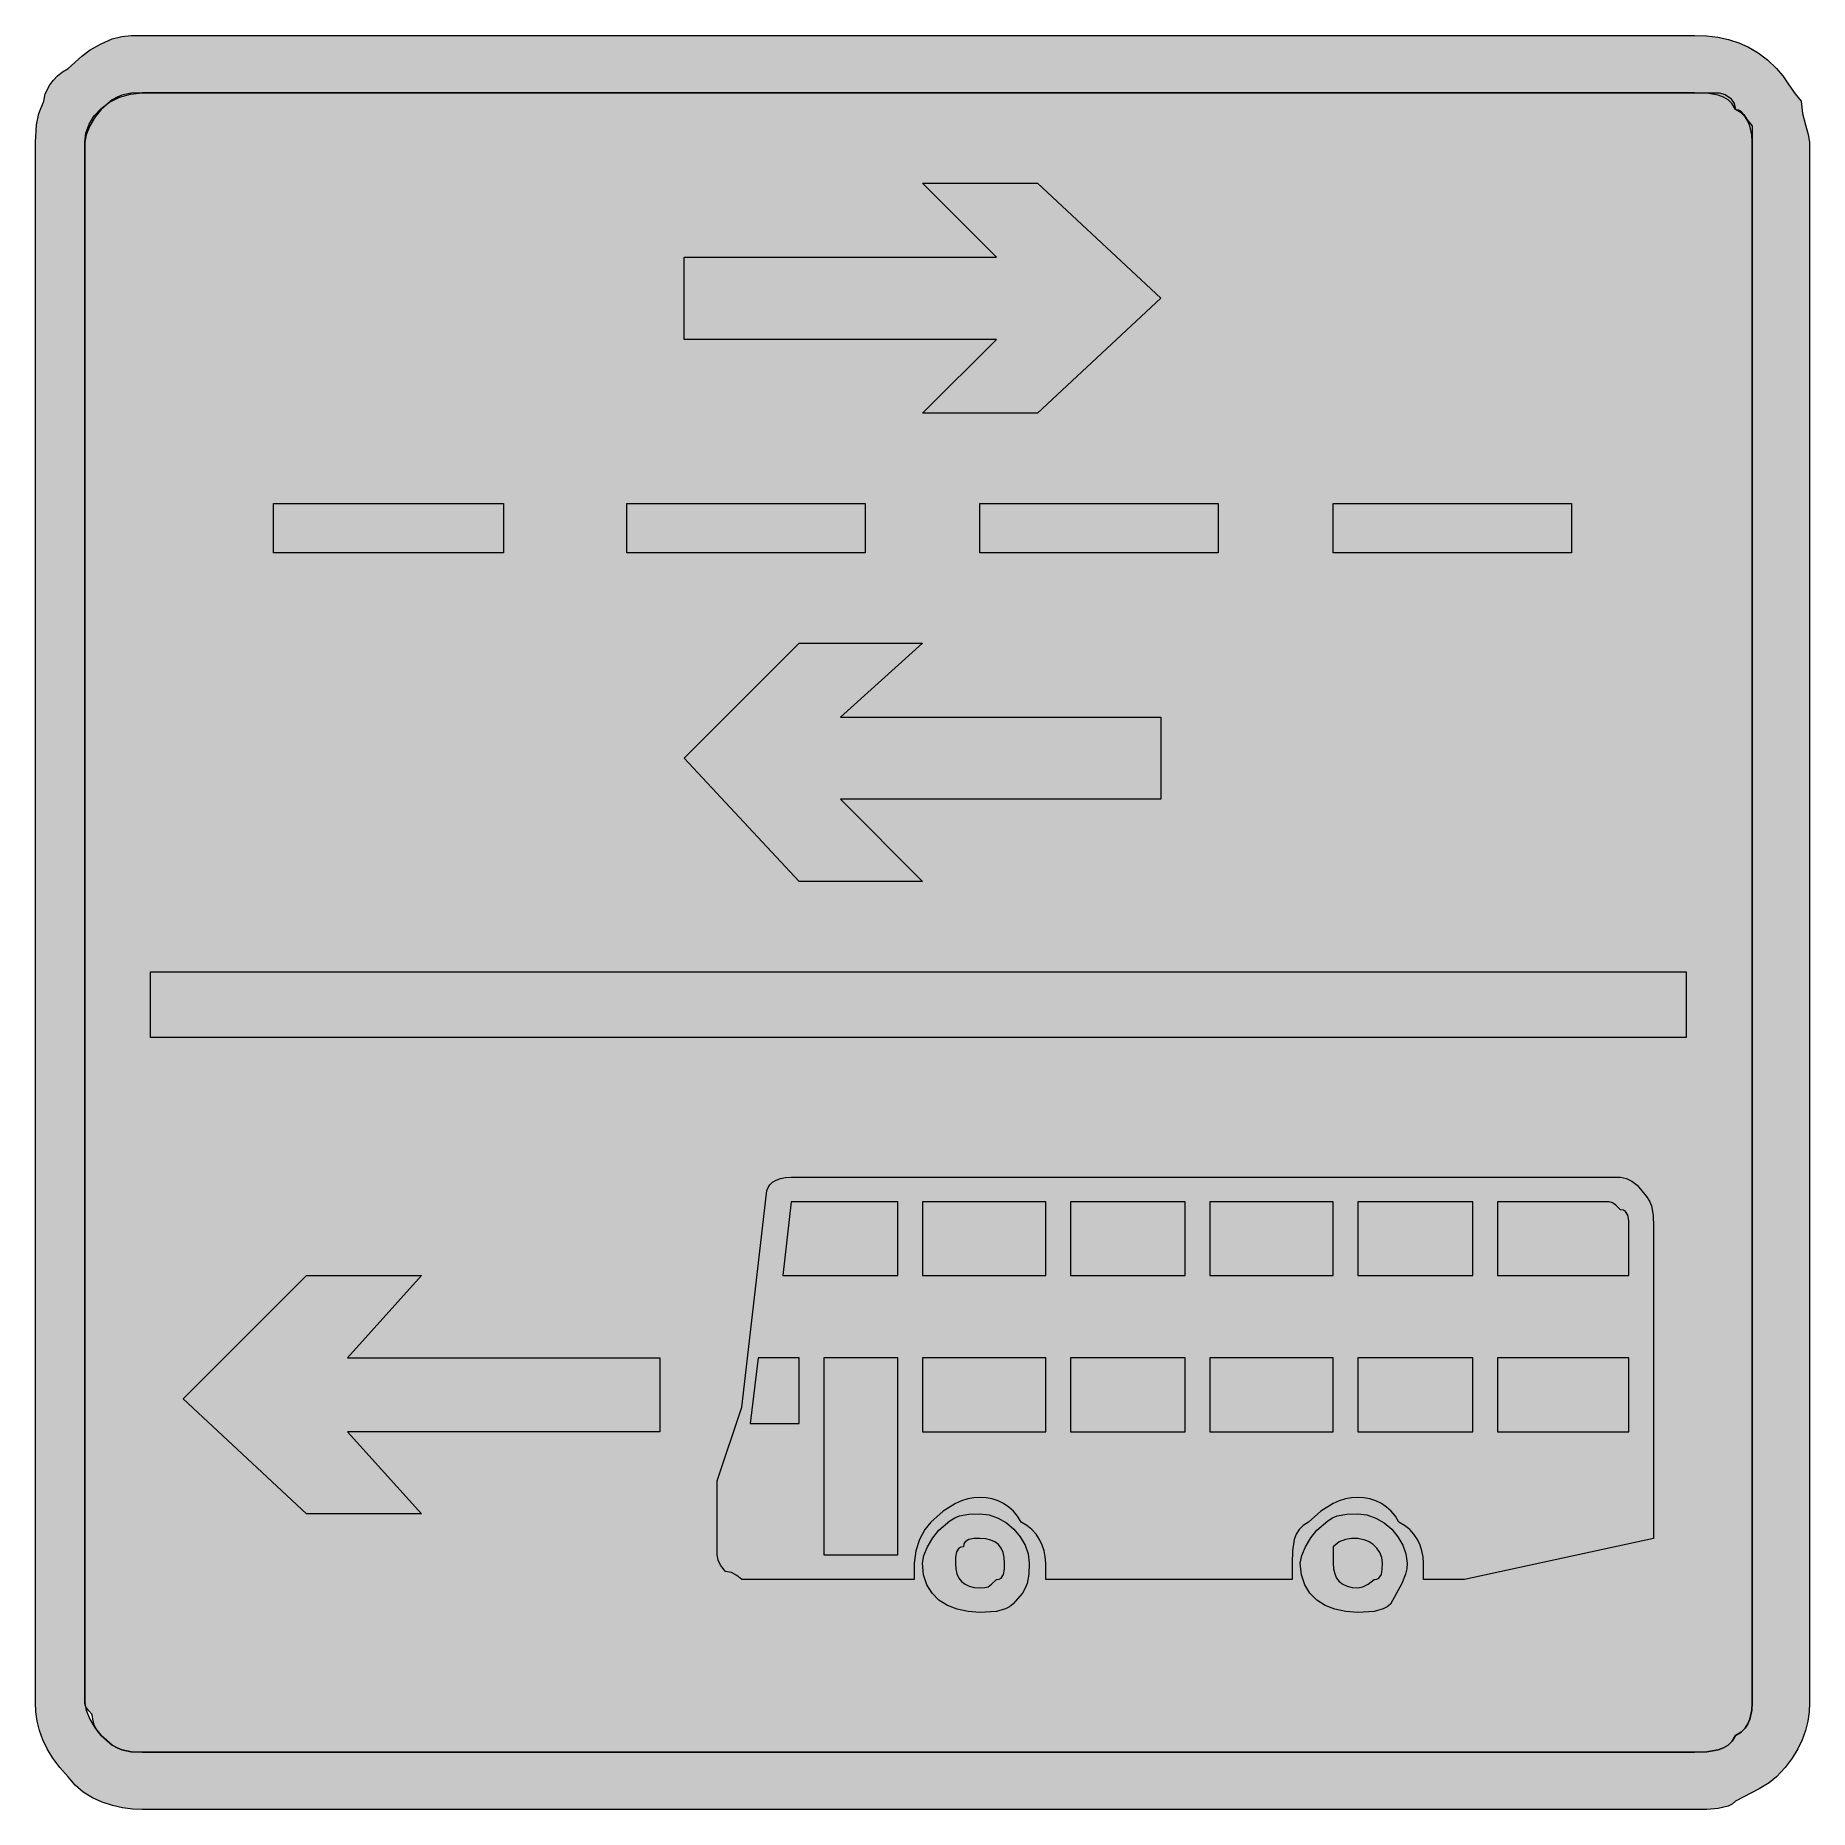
# Model space of a CAD drawing. Header units: metres. Extents: x 154 to 413, y 6 to 265.
import ezdxf

# ---------------------------------------------------------------- set-up
doc = ezdxf.new("R2010")
doc.units = ezdxf.units.M
doc.layers.add('FILL_BLACK_000000', color=7, linetype='Continuous', true_color=0x000000)
doc.layers.add('FILL_WHITE_FFFFFF', color=7, linetype='Continuous', true_color=0xffffff)

msp = doc.modelspace()

# ---------------------------------------------------------------- hatches: boundary and pattern name
at = {"layer": 'FILL_BLACK_000000', "true_color": 0x000000}
h = msp.add_hatch(color=7, dxfattribs=at)
h.dxf.hatch_style = 1
h.paths.add_polyline_path([(154.02, 252.15), (154.38, 253.82), (155.07, 255.6), (155.3, 256.69), (155.97, 258), (156.48, 258.67), (157.1, 259.31), (157.83, 259.9), (158.67, 260.4), (160.62, 262.2), (161.88, 263.1), (163.47, 264), (165.08, 264.69), (166.47, 265.05), (167.86, 265.18), (169.47, 265.2), (396.27, 265.2), (398.02, 265.14), (399.66, 264.96), (401.23, 264.63), (402.72, 264.15), (404.16, 263.5), (405.55, 262.67), (406.92, 261.64), (408.27, 260.4), (409.17, 259.31), (410.07, 258), (410.97, 256.69), (411.87, 255.6), (412.06, 253.82), (412.47, 252.15), (412.88, 250.71), (413.07, 249.6), (413.07, 21.6), (413.01, 20.25), (412.83, 18.9), (412.5, 17.55), (412.02, 16.2), (411.37, 14.85), (410.54, 13.5), (409.51, 12.15), (408.27, 10.8), (407.16, 9.9), (405.72, 9), (402.27, 7.2), (401.77, 6.8), (401.16, 6.51), (399.72, 6.15), (398.05, 6.02), (396.27, 6), (169.47, 6), (168.07, 6.06), (166.6, 6.24), (165.1, 6.57), (163.62, 7.05), (162.19, 7.7), (160.86, 8.53), (159.68, 9.56), (158.67, 10.8), (157.43, 12.15), (156.4, 13.5), (155.57, 14.85), (154.92, 16.2), (154.44, 17.55), (154.11, 18.9), (153.93, 20.25), (153.87, 21.6), (153.87, 249.6), (154.02, 252.15)])
h.paths.add_polyline_path([(161.82, 19.2), (162.59, 17.89), (163.47, 16.8), (165.08, 15.41), (165.79, 14.99), (166.47, 14.7), (167.86, 14.44), (169.47, 14.4), (396.27, 14.4), (398.05, 14.44), (399.72, 14.7), (400.48, 14.99), (401.16, 15.41), (401.77, 16.01), (402.27, 16.8), (403.06, 17.3), (403.66, 17.89), (404.08, 18.53), (404.37, 19.2), (404.63, 20.51), (404.67, 21.6), (404.67, 249.6), (404.63, 250.69), (404.37, 252), (404.08, 252.67), (403.66, 253.31), (403.06, 253.9), (402.27, 254.4), (401.77, 255.19), (401.16, 255.79), (400.48, 256.21), (399.72, 256.5), (398.05, 256.76), (396.27, 256.8), (169.47, 256.8), (167.86, 256.76), (166.47, 256.5), (165.79, 256.21), (165.08, 255.79), (163.47, 254.4), (162.59, 253.31), (161.82, 252), (161.28, 250.69), (161.07, 249.6), (161.07, 21.6), (161.28, 20.51), (161.82, 19.2)], flags=16)
h = msp.add_hatch(color=7, dxfattribs=at)
h.dxf.hatch_style = 1
h.paths.add_polyline_path([(318.27, 226.8), (300.27, 210), (283.47, 210), (294.27, 220.8), (248.67, 220.8), (248.67, 232.8), (294.27, 232.8), (283.47, 243.6), (300.27, 243.6), (318.27, 226.8)])
h = msp.add_hatch(color=7, dxfattribs=at)
h.dxf.hatch_style = 1
h.paths.add_polyline_path([(188.67, 196.8), (222.27, 196.8), (222.27, 189.6), (188.67, 189.6), (188.67, 196.8)])
h = msp.add_hatch(color=7, dxfattribs=at)
h.dxf.hatch_style = 1
h.paths.add_polyline_path([(240.27, 196.8), (275.07, 196.8), (275.07, 189.6), (240.27, 189.6), (240.27, 196.8)])
h = msp.add_hatch(color=7, dxfattribs=at)
h.dxf.hatch_style = 1
h.paths.add_polyline_path([(291.87, 196.8), (326.67, 196.8), (326.67, 189.6), (291.87, 189.6), (291.87, 196.8)])
h = msp.add_hatch(color=7, dxfattribs=at)
h.dxf.hatch_style = 1
h.paths.add_polyline_path([(343.47, 196.8), (378.27, 196.8), (378.27, 189.6), (343.47, 189.6), (343.47, 196.8)])
h = msp.add_hatch(color=7, dxfattribs=at)
h.dxf.hatch_style = 1
h.paths.add_polyline_path([(248.67, 159.6), (265.47, 176.4), (283.47, 176.4), (271.47, 165.6), (318.27, 165.6), (318.27, 153.6), (271.47, 153.6), (283.47, 141.6), (265.47, 141.6), (248.67, 159.6)])
h = msp.add_hatch(color=7, dxfattribs=at)
h.dxf.hatch_style = 1
h.paths.add_polyline_path([(395.07, 118.8), (170.67, 118.8), (170.67, 128.4), (395.07, 128.4), (395.07, 118.8)])
h = msp.add_hatch(color=7, dxfattribs=at)
h.dxf.hatch_style = 1
h.paths.add_polyline_path([(350.52, 50.7), (349.71, 51.09), (348.85, 51.37), (347.97, 51.54), (347.07, 51.6), (346.17, 51.54), (345.27, 51.37), (344.37, 51.09), (343.47, 50.7), (341.67, 49.57), (339.87, 48), (339.08, 47.5), (338.48, 46.89), (338.06, 46.21), (337.77, 45.45), (337.51, 43.78), (337.47, 42), (337.47, 39.6), (301.47, 39.6), (301.47, 42), (301.41, 42.9), (301.25, 43.78), (300.96, 44.64), (300.57, 45.45), (300.06, 46.21), (299.45, 46.89), (298.71, 47.5), (297.87, 48), (297.37, 48.84), (296.76, 49.57), (296.08, 50.19), (295.32, 50.7), (294.51, 51.09), (293.65, 51.37), (292.77, 51.54), (291.87, 51.6), (290.97, 51.54), (290.07, 51.37), (289.17, 51.09), (288.27, 50.7), (286.47, 49.57), (284.67, 48), (283.79, 46.89), (283.02, 45.45), (282.48, 43.78), (282.27, 42), (282.27, 39.6), (257.07, 39.6), (256.32, 40.2), (255.55, 40.61), (254.67, 40.8), (253.98, 41.68), (253.62, 42.45), (253.47, 43.2), (253.47, 51.6), (253.47, 52.8), (253.47, 54), (257.07, 64.8), (260.67, 96), (260.73, 96.45), (260.9, 96.88), (261.18, 97.29), (261.57, 97.65), (262.08, 97.96), (262.7, 98.19), (263.43, 98.35), (264.27, 98.4), (383.07, 98.4), (385.47, 98.4), (386.35, 98.21), (387.12, 97.8), (387.87, 97.2), (389.26, 95.59), (389.68, 94.88), (389.97, 94.2), (390.23, 92.81), (390.27, 91.2), (390.27, 45.6), (362.67, 39.6), (356.67, 39.6), (356.67, 42), (356.61, 42.9), (356.45, 43.78), (356.16, 44.64), (355.77, 45.45), (355.26, 46.21), (354.65, 46.89), (353.91, 47.5), (353.07, 48), (352.57, 48.84), (351.96, 49.57), (351.28, 50.19), (350.52, 50.7)])
h.paths.add_polyline_path([(347.07, 94.8), (347.07, 84), (363.87, 84), (363.87, 94.8), (347.07, 94.8)], flags=16)
h.paths.add_polyline_path([(343.47, 84), (343.47, 94.8), (325.47, 94.8), (325.47, 84), (343.47, 84)], flags=16)
h.paths.add_polyline_path([(305.07, 84), (321.87, 84), (321.87, 94.8), (305.07, 94.8), (305.07, 84)], flags=16)
h.paths.add_polyline_path([(283.47, 94.8), (283.47, 84), (301.47, 84), (301.47, 94.8), (283.47, 94.8)], flags=16)
h.paths.add_polyline_path([(279.87, 94.8), (264.27, 94.8), (263.07, 84), (279.87, 84), (279.87, 94.8)], flags=16)
h.paths.add_polyline_path([(265.47, 62.4), (265.47, 72), (259.47, 72), (258.27, 62.4), (265.47, 62.4)], flags=16)
h.paths.add_polyline_path([(269.07, 43.2), (279.87, 43.2), (279.87, 72), (269.07, 72), (269.07, 43.2)], flags=16)
h.paths.add_polyline_path([(283.47, 72), (283.47, 61.2), (301.47, 61.2), (301.47, 72), (283.47, 72)], flags=16)
h.paths.add_polyline_path([(321.87, 61.2), (321.87, 72), (305.07, 72), (305.07, 61.2), (321.87, 61.2)], flags=16)
h.paths.add_polyline_path([(325.47, 61.2), (343.47, 61.2), (343.47, 72), (325.47, 72), (325.47, 61.2)], flags=16)
h.paths.add_polyline_path([(347.07, 72), (347.07, 61.2), (363.87, 61.2), (363.87, 72), (347.07, 72)], flags=16)
h.paths.add_polyline_path([(386.67, 72), (367.47, 72), (367.47, 61.2), (386.67, 61.2), (386.67, 72)], flags=16)
h.paths.add_polyline_path([(386.65, 92.08), (386.52, 92.85), (386.16, 93.39), (385.87, 93.55), (385.47, 93.6), (384.76, 94.29), (384.27, 94.65), (383.78, 94.78), (383.07, 94.8), (367.47, 94.8), (367.47, 84), (386.67, 84), (386.67, 91.2), (386.65, 92.08)], flags=16)
h = msp.add_hatch(color=7, dxfattribs=at)
h.dxf.hatch_style = 1
h.paths.add_polyline_path([(210.27, 84), (199.47, 72), (245.07, 72), (245.07, 61.2), (199.47, 61.2), (210.27, 49.2), (193.47, 49.2), (175.47, 66), (193.47, 84), (210.27, 84)])
h = msp.add_hatch(color=7, dxfattribs=at)
h.dxf.hatch_style = 1
h.paths.add_polyline_path([(298.77, 39), (298.48, 38.32), (298.06, 37.61), (296.67, 36), (296.17, 35.6), (295.58, 35.31), (294.27, 34.95), (291.87, 34.8), (290.13, 34.91), (288.53, 35.25), (287.1, 35.81), (285.87, 36.6), (284.86, 37.61), (284.11, 38.85), (283.63, 40.31), (283.47, 42), (283.68, 43.09), (284.22, 44.4), (284.99, 45.71), (285.87, 46.8), (287.48, 48.19), (288.19, 48.61), (288.87, 48.9), (290.26, 49.16), (291.87, 49.2), (293.21, 49.04), (294.51, 48.58), (295.73, 47.87), (296.82, 46.95), (297.74, 45.86), (298.45, 44.64), (298.91, 43.34), (299.07, 42), (299.03, 40.39), (298.77, 39)])
h.paths.add_polyline_path([(295.25, 43.57), (294.96, 44.19), (294.57, 44.7), (294.06, 45.09), (293.45, 45.37), (292.71, 45.54), (291.87, 45.6), (290.99, 45.58), (290.22, 45.45), (289.68, 45.09), (289.52, 44.8), (289.47, 44.4), (289.07, 44.35), (288.78, 44.19), (288.42, 43.65), (288.29, 42.88), (288.27, 42), (288.33, 41.16), (288.5, 40.42), (288.78, 39.81), (289.17, 39.3), (289.68, 38.91), (290.3, 38.62), (291.03, 38.46), (291.87, 38.4), (292.58, 38.42), (293.07, 38.55), (293.56, 38.91), (294.27, 39.6), (294.67, 39.65), (294.96, 39.81), (295.32, 40.35), (295.45, 41.12), (295.47, 42), (295.41, 42.84), (295.25, 43.57)], flags=16)
h = msp.add_hatch(color=7, dxfattribs=at)
h.dxf.hatch_style = 1
h.paths.add_polyline_path([(354.06, 40.39), (353.52, 39), (351.87, 36), (351.37, 35.6), (350.78, 35.31), (349.47, 34.95), (347.07, 34.8), (345.33, 34.91), (343.73, 35.25), (342.3, 35.81), (341.07, 36.6), (340.06, 37.61), (339.31, 38.85), (338.83, 40.31), (338.67, 42), (338.88, 43.09), (339.42, 44.4), (340.19, 45.71), (341.07, 46.8), (342.68, 48.19), (343.39, 48.61), (344.07, 48.9), (345.46, 49.16), (347.07, 49.2), (348.41, 49.04), (349.71, 48.58), (350.93, 47.87), (352.02, 46.95), (352.94, 45.86), (353.65, 44.64), (354.11, 43.34), (354.27, 42), (354.22, 41.15), (354.06, 40.39)])
h.paths.add_polyline_path([(350.28, 43.57), (349.85, 44.19), (349.32, 44.7), (348.74, 45.09), (348.14, 45.37), (347.07, 45.6), (346.17, 45.58), (345.27, 45.45), (344.37, 45.09), (343.47, 44.4), (343.47, 42), (343.53, 41.16), (343.7, 40.42), (343.98, 39.81), (344.37, 39.3), (344.88, 38.91), (345.5, 38.62), (346.23, 38.46), (347.07, 38.4), (347.82, 38.55), (348.59, 38.91), (349.47, 39.6), (349.87, 39.65), (350.16, 39.81), (350.52, 40.35), (350.65, 41.12), (350.67, 42), (350.56, 42.84), (350.28, 43.57)], flags=16)
at = {"layer": 'FILL_WHITE_FFFFFF', "true_color": 0xffffff}
h = msp.add_hatch(color=7, dxfattribs=at)
h.dxf.hatch_style = 1
h.paths.add_polyline_path([(396.27, 256.8), (399.87, 256.8), (400.75, 256.59), (401.52, 256.05), (402.06, 255.28), (402.27, 254.4), (402.67, 254.35), (402.98, 254.19), (403.47, 253.65), (403.96, 252.88), (404.67, 252), (404.67, 249.6), (404.67, 21.6), (404.63, 20.51), (404.37, 19.2), (404.08, 18.53), (403.66, 17.89), (403.06, 17.3), (402.27, 16.8), (401.77, 16.01), (401.16, 15.41), (400.48, 14.99), (399.72, 14.7), (398.05, 14.44), (396.27, 14.4), (169.47, 14.4), (167.86, 14.44), (166.47, 14.7), (165.79, 14.99), (165.08, 15.41), (163.47, 16.8), (162.87, 17.55), (162.46, 18.32), (162.27, 19.2), (162.22, 19.6), (162.08, 19.91), (161.67, 20.4), (161.26, 20.89), (161.12, 21.2), (161.07, 21.6), (161.07, 249.6), (161.23, 250.94), (161.71, 252.24), (162.46, 253.46), (163.47, 254.55), (164.7, 255.47), (166.13, 256.18), (167.73, 256.64), (169.47, 256.8), (396.27, 256.8)])

# ---------------------------------------------------------------- linework, layer by layer
at = {"layer": 'FILL_BLACK_000000', "lineweight": 0, "true_color": 0x000000}
for points in [[(154.02, 252.15), (154.38, 253.82), (155.07, 255.6), (155.3, 256.69), (155.97, 258), (156.48, 258.67), (157.1, 259.31), (157.83, 259.9), (158.67, 260.4), (160.62, 262.2), (161.88, 263.1), (163.47, 264), (165.08, 264.69), (166.47, 265.05), (167.86, 265.18), (169.47, 265.2), (396.27, 265.2), (398.02, 265.14), (399.66, 264.96), (401.23, 264.63), (402.72, 264.15), (404.16, 263.5), (405.55, 262.67), (406.92, 261.64), (408.27, 260.4), (409.17, 259.31), (410.07, 258), (410.97, 256.69), (411.87, 255.6), (412.06, 253.82), (412.47, 252.15), (412.88, 250.71), (413.07, 249.6), (413.07, 21.6), (413.01, 20.25), (412.83, 18.9), (412.5, 17.55), (412.02, 16.2), (411.37, 14.85), (410.54, 13.5), (409.51, 12.15), (408.27, 10.8), (407.16, 9.9), (405.72, 9), (402.27, 7.2), (401.77, 6.8), (401.16, 6.51), (399.72, 6.15), (398.05, 6.02), (396.27, 6), (169.47, 6), (168.07, 6.06), (166.6, 6.24), (165.1, 6.57), (163.62, 7.05), (162.19, 7.7), (160.86, 8.53), (159.68, 9.56), (158.67, 10.8), (157.43, 12.15), (156.4, 13.5), (155.57, 14.85), (154.92, 16.2), (154.44, 17.55), (154.11, 18.9), (153.93, 20.25), (153.87, 21.6), (153.87, 249.6)], [(161.82, 19.2), (162.59, 17.89), (163.47, 16.8), (165.08, 15.41), (165.79, 14.99), (166.47, 14.7), (167.86, 14.44), (169.47, 14.4), (396.27, 14.4), (398.05, 14.44), (399.72, 14.7), (400.48, 14.99), (401.16, 15.41), (401.77, 16.01), (402.27, 16.8), (403.06, 17.3), (403.66, 17.89), (404.08, 18.53), (404.37, 19.2), (404.63, 20.51), (404.67, 21.6), (404.67, 249.6), (404.63, 250.69), (404.37, 252), (404.08, 252.67), (403.66, 253.31), (403.06, 253.9), (402.27, 254.4), (401.77, 255.19), (401.16, 255.79), (400.48, 256.21), (399.72, 256.5), (398.05, 256.76), (396.27, 256.8), (169.47, 256.8), (167.86, 256.76), (166.47, 256.5), (165.79, 256.21), (165.08, 255.79), (163.47, 254.4), (162.59, 253.31), (161.82, 252), (161.28, 250.69), (161.07, 249.6), (161.07, 21.6), (161.28, 20.51)], [(318.27, 226.8), (300.27, 210), (283.47, 210), (294.27, 220.8), (248.67, 220.8), (248.67, 232.8), (294.27, 232.8), (283.47, 243.6), (300.27, 243.6)], [(188.67, 196.8), (222.27, 196.8), (222.27, 189.6), (188.67, 189.6)], [(240.27, 196.8), (275.07, 196.8), (275.07, 189.6), (240.27, 189.6)], [(291.87, 196.8), (326.67, 196.8), (326.67, 189.6), (291.87, 189.6)], [(343.47, 196.8), (378.27, 196.8), (378.27, 189.6), (343.47, 189.6)], [(248.67, 159.6), (265.47, 176.4), (283.47, 176.4), (271.47, 165.6), (318.27, 165.6), (318.27, 153.6), (271.47, 153.6), (283.47, 141.6), (265.47, 141.6)], [(395.07, 118.8), (170.67, 118.8), (170.67, 128.4), (395.07, 128.4)], [(350.52, 50.7), (349.71, 51.09), (348.85, 51.37), (347.97, 51.54), (347.07, 51.6), (346.17, 51.54), (345.27, 51.37), (344.37, 51.09), (343.47, 50.7), (341.67, 49.57), (339.87, 48), (339.08, 47.5), (338.48, 46.89), (338.06, 46.21), (337.77, 45.45), (337.51, 43.78), (337.47, 42), (337.47, 39.6), (301.47, 39.6), (301.47, 42), (301.41, 42.9), (301.25, 43.78), (300.96, 44.64), (300.57, 45.45), (300.06, 46.21), (299.45, 46.89), (298.71, 47.5), (297.87, 48), (297.37, 48.84), (296.76, 49.57), (296.08, 50.19), (295.32, 50.7), (294.51, 51.09), (293.65, 51.37), (292.77, 51.54), (291.87, 51.6), (290.97, 51.54), (290.07, 51.37), (289.17, 51.09), (288.27, 50.7), (286.47, 49.57), (284.67, 48), (283.79, 46.89), (283.02, 45.45), (282.48, 43.78), (282.27, 42), (282.27, 39.6), (257.07, 39.6), (256.32, 40.2), (255.55, 40.61), (254.67, 40.8), (253.98, 41.68), (253.62, 42.45), (253.47, 43.2), (253.47, 51.6), (253.47, 52.8), (253.47, 54), (257.07, 64.8), (260.67, 96), (260.73, 96.45), (260.9, 96.88), (261.18, 97.29), (261.57, 97.65), (262.08, 97.96), (262.7, 98.19), (263.43, 98.35), (264.27, 98.4), (383.07, 98.4), (385.47, 98.4), (386.35, 98.21), (387.12, 97.8), (387.87, 97.2), (389.26, 95.59), (389.68, 94.88), (389.97, 94.2), (390.23, 92.81), (390.27, 91.2), (390.27, 45.6), (362.67, 39.6), (356.67, 39.6), (356.67, 42), (356.61, 42.9), (356.45, 43.78), (356.16, 44.64), (355.77, 45.45), (355.26, 46.21), (354.65, 46.89), (353.91, 47.5), (353.07, 48), (352.57, 48.84), (351.96, 49.57), (351.28, 50.19)], [(279.87, 94.8), (264.27, 94.8), (263.07, 84), (279.87, 84)], [(283.47, 94.8), (283.47, 84), (301.47, 84), (301.47, 94.8)], [(305.07, 84), (321.87, 84), (321.87, 94.8), (305.07, 94.8)], [(343.47, 84), (343.47, 94.8), (325.47, 94.8), (325.47, 84)], [(347.07, 94.8), (347.07, 84), (363.87, 84), (363.87, 94.8)], [(386.65, 92.08), (386.52, 92.85), (386.16, 93.39), (385.87, 93.55), (385.47, 93.6), (384.76, 94.29), (384.27, 94.65), (383.78, 94.78), (383.07, 94.8), (367.47, 94.8), (367.47, 84), (386.67, 84), (386.67, 91.2)], [(210.27, 84), (199.47, 72), (245.07, 72), (245.07, 61.2), (199.47, 61.2), (210.27, 49.2), (193.47, 49.2), (175.47, 66), (193.47, 84)], [(265.47, 62.4), (265.47, 72), (259.47, 72), (258.27, 62.4)], [(269.07, 43.2), (279.87, 43.2), (279.87, 72), (269.07, 72)], [(283.47, 72), (283.47, 61.2), (301.47, 61.2), (301.47, 72)], [(321.87, 61.2), (321.87, 72), (305.07, 72), (305.07, 61.2)], [(325.47, 61.2), (343.47, 61.2), (343.47, 72), (325.47, 72)], [(347.07, 72), (347.07, 61.2), (363.87, 61.2), (363.87, 72)], [(386.67, 72), (367.47, 72), (367.47, 61.2), (386.67, 61.2)], [(298.77, 39), (298.48, 38.32), (298.06, 37.61), (296.67, 36), (296.17, 35.6), (295.58, 35.31), (294.27, 34.95), (291.87, 34.8), (290.13, 34.91), (288.53, 35.25), (287.1, 35.81), (285.87, 36.6), (284.86, 37.61), (284.11, 38.85), (283.63, 40.31), (283.47, 42), (283.68, 43.09), (284.22, 44.4), (284.99, 45.71), (285.87, 46.8), (287.48, 48.19), (288.19, 48.61), (288.87, 48.9), (290.26, 49.16), (291.87, 49.2), (293.21, 49.04), (294.51, 48.58), (295.73, 47.87), (296.82, 46.95), (297.74, 45.86), (298.45, 44.64), (298.91, 43.34), (299.07, 42), (299.03, 40.39)], [(354.06, 40.39), (353.52, 39), (351.87, 36), (351.37, 35.6), (350.78, 35.31), (349.47, 34.95), (347.07, 34.8), (345.33, 34.91), (343.73, 35.25), (342.3, 35.81), (341.07, 36.6), (340.06, 37.61), (339.31, 38.85), (338.83, 40.31), (338.67, 42), (338.88, 43.09), (339.42, 44.4), (340.19, 45.71), (341.07, 46.8), (342.68, 48.19), (343.39, 48.61), (344.07, 48.9), (345.46, 49.16), (347.07, 49.2), (348.41, 49.04), (349.71, 48.58), (350.93, 47.87), (352.02, 46.95), (352.94, 45.86), (353.65, 44.64), (354.11, 43.34), (354.27, 42), (354.22, 41.15)], [(295.25, 43.57), (294.96, 44.19), (294.57, 44.7), (294.06, 45.09), (293.45, 45.37), (292.71, 45.54), (291.87, 45.6), (290.99, 45.58), (290.22, 45.45), (289.68, 45.09), (289.52, 44.8), (289.47, 44.4), (289.07, 44.35), (288.78, 44.19), (288.42, 43.65), (288.29, 42.88), (288.27, 42), (288.33, 41.16), (288.5, 40.42), (288.78, 39.81), (289.17, 39.3), (289.68, 38.91), (290.3, 38.62), (291.03, 38.46), (291.87, 38.4), (292.58, 38.42), (293.07, 38.55), (293.56, 38.91), (294.27, 39.6), (294.67, 39.65), (294.96, 39.81), (295.32, 40.35), (295.45, 41.12), (295.47, 42), (295.41, 42.84)], [(350.28, 43.57), (349.85, 44.19), (349.32, 44.7), (348.74, 45.09), (348.14, 45.37), (347.07, 45.6), (346.17, 45.58), (345.27, 45.45), (344.37, 45.09), (343.47, 44.4), (343.47, 42), (343.53, 41.16), (343.7, 40.42), (343.98, 39.81), (344.37, 39.3), (344.88, 38.91), (345.5, 38.62), (346.23, 38.46), (347.07, 38.4), (347.82, 38.55), (348.59, 38.91), (349.47, 39.6), (349.87, 39.65), (350.16, 39.81), (350.52, 40.35), (350.65, 41.12), (350.67, 42), (350.56, 42.84)]]:
    msp.add_lwpolyline(points, close=True, dxfattribs=at)
at = {"layer": 'FILL_WHITE_FFFFFF', "lineweight": 0, "true_color": 0xffffff}
msp.add_lwpolyline([(396.27, 256.8), (399.87, 256.8), (400.75, 256.59), (401.52, 256.05), (402.06, 255.28), (402.27, 254.4), (402.67, 254.35), (402.98, 254.19), (403.47, 253.65), (403.96, 252.88), (404.67, 252), (404.67, 249.6), (404.67, 21.6), (404.63, 20.51), (404.37, 19.2), (404.08, 18.53), (403.66, 17.89), (403.06, 17.3), (402.27, 16.8), (401.77, 16.01), (401.16, 15.41), (400.48, 14.99), (399.72, 14.7), (398.05, 14.44), (396.27, 14.4), (169.47, 14.4), (167.86, 14.44), (166.47, 14.7), (165.79, 14.99), (165.08, 15.41), (163.47, 16.8), (162.87, 17.55), (162.46, 18.32), (162.27, 19.2), (162.22, 19.6), (162.08, 19.91), (161.67, 20.4), (161.26, 20.89), (161.12, 21.2), (161.07, 21.6), (161.07, 249.6), (161.23, 250.94), (161.71, 252.24), (162.46, 253.46), (163.47, 254.55), (164.7, 255.47), (166.13, 256.18), (167.73, 256.64), (169.47, 256.8)], close=True, dxfattribs=at)

doc.saveas('drawing.dxf')
